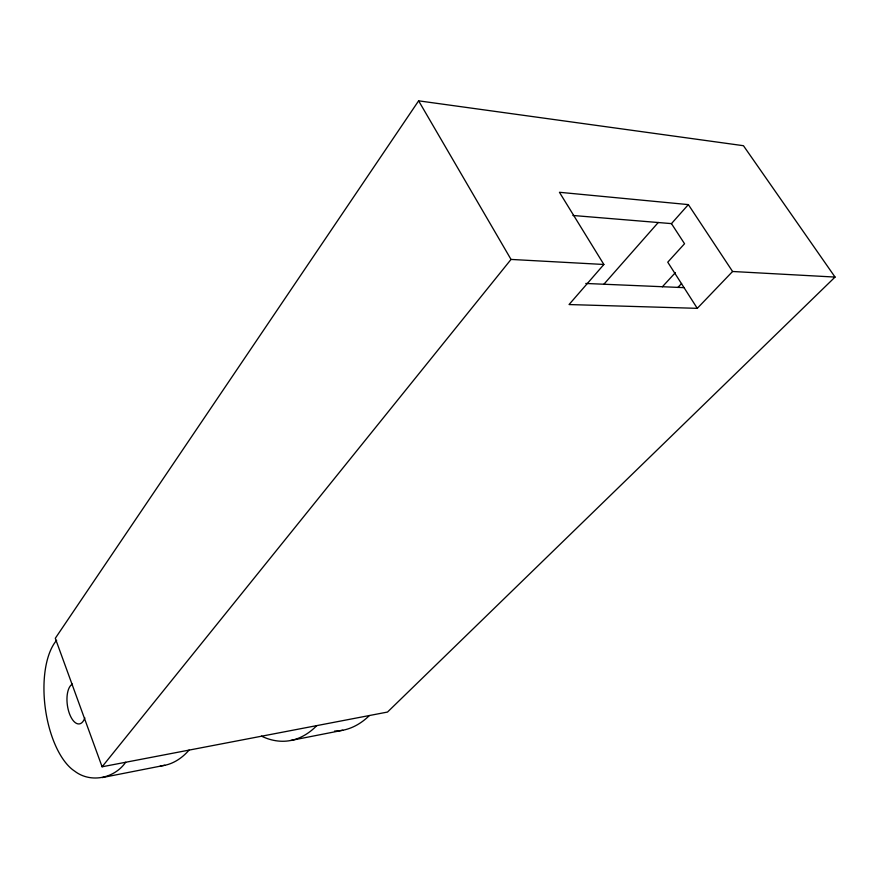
<?xml version="1.0" encoding="UTF-8"?>
<svg xmlns="http://www.w3.org/2000/svg" width="879" height="879" viewBox="0 0 879 879"><rect width="100%" height="100%" fill="white"/><g stroke="black" fill="none" stroke-linecap="round" stroke-linejoin="round"><path stroke-width="1.32" d="M418.624 100.832L55.3 638.297L102.096 766.785L387.507 712.056L835.05 277.072L743.447 145.705L418.624 100.832L511.029 259.426L603.873 264.48L559.429 192.281L688.356 204.609L732.581 271.49L835.05 277.072M102.096 766.785L511.029 259.426M125.686 762.258C114.402 778.497 90.57 783.42 74.605 771.103A71.188 32.721 82.3 0 1 45.367 708.683A71.188 32.721 82.3 0 1 56.652 640.286M603.873 264.48L569.043 304.552L697.278 308.342L732.581 271.49M189.051 750.106C181.799 758.522 171.68 765.159 160.352 765.873M603.884 284.236L658.294 222.453M572.921 215.476L671.457 223.618L688.356 204.609M662.337 286.807L675.358 272.666M677.863 287.477L681.599 283.477M316.759 725.625C309.76 732.844 300.838 738.514 290.872 740.47M369.389 715.528C362.159 722.703 353.039 728.241 342.964 730.218L290.707 740.492C280.83 742.48 270.446 740.547 261.481 736.119M102.184 777.596L164.758 765.279M342.799 730.24L338.854 730.834M338.36 730.889L334.536 731.075M585.777 283.467L684.038 287.642M671.457 223.618L684.543 243.736L667.754 262.184L697.278 308.342M84.823 717.868A20.327 9.339 82.3 0 1 69.441 713.638A20.327 9.339 82.3 0 1 72.463 684.093"/></g></svg>
